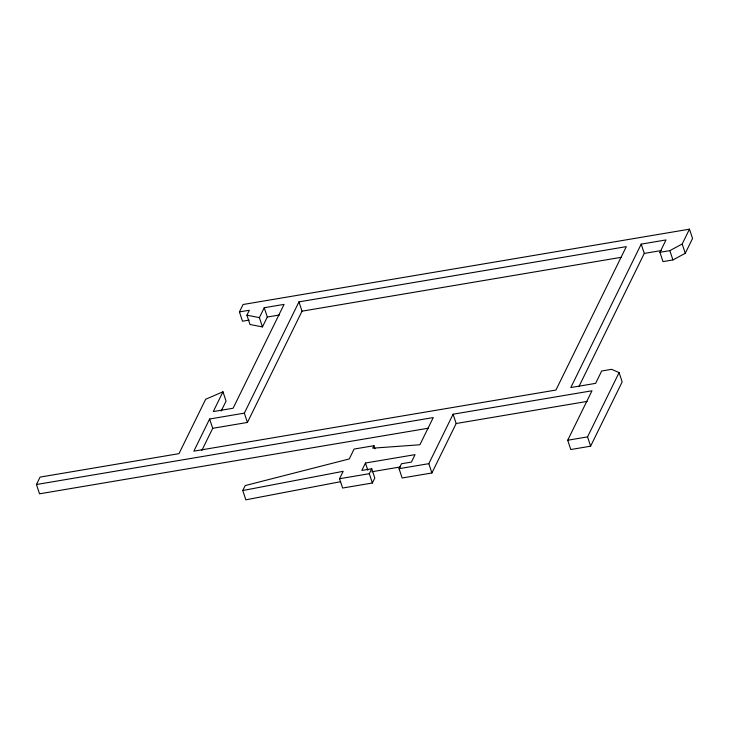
<?xml version="1.0" encoding="UTF-8"?>
<svg xmlns="http://www.w3.org/2000/svg" width="729" height="729" viewBox="0 0 729 729"><rect width="100%" height="100%" fill="white"/><g stroke="black" fill="none" stroke-linecap="round" stroke-linejoin="round"><path stroke-width="1.09" d="M428.479 428.187L39.53 493.815L36.45 484.512L40.086 477.094L178.97 453.657L205.669 399.264L222.974 391.801L226.054 401.105L221.197 411.001M249.118 320.104L242.511 321.216L239.431 311.921L243.076 304.503L689.47 229.179L692.55 238.474L685.269 253.309L672.922 259.934L662.998 261.602L659.927 252.307L665.996 239.941L641.192 244.124L570.816 387.546L595.611 383.363L601.68 370.997L611.604 369.321L619.094 372.592L622.165 381.896L590.618 446.184L570.78 449.529L567.7 440.234L591.975 390.78L453.092 414.209L428.825 463.662L431.896 472.966L402.135 477.987L399.064 468.683L401.488 463.744L411.411 462.068L415.047 454.65L365.448 463.015L361.812 470.433L371.726 468.765L374.806 478.06L372.382 483.008L342.621 488.029L339.541 478.734L343.186 471.308L242.766 490.526L245.846 499.821L340.68 481.678M222.974 391.801L213.269 411.584L233.107 408.24L284.073 304.385L264.235 307.729L267.306 317.033L262.449 326.92L250.001 324.487L246.921 315.192L249.354 310.244L239.431 311.921M244.343 413.143L209.624 419.002L193.85 451.151L555.935 390.051L626.311 246.639L298.954 301.879L244.343 413.143L247.423 422.446L212.704 428.306L201.86 450.404M262.449 326.92L259.378 317.625L264.235 307.729M247.423 422.446L302.025 311.174L298.954 301.879M242.766 490.526L245.199 485.578L349.255 458.951L354.103 449.055L373.941 445.711L374.97 448.809M373.941 445.711L372.729 448.18L419.904 444.763L433.254 417.562L36.45 484.512M372.382 483.008L369.302 473.704L371.726 468.765M431.896 472.966L456.172 423.513L453.092 414.209M578.881 386.671L644.272 253.428L641.192 244.124M590.618 446.184L587.547 436.881L619.094 372.592M659.927 252.307L669.851 250.63L682.189 244.015L689.47 229.179M267.306 317.033L279.435 314.992M302.025 311.174L621.545 257.264M644.272 253.428L661.522 250.512M456.172 423.513L587.209 401.397M371.836 471.763L400.494 466.924M339.541 478.734L369.302 473.704M399.064 468.683L428.825 463.662M567.7 440.234L587.547 436.881M246.921 315.192L259.378 317.625M682.189 244.015L685.269 253.309M669.851 250.63L672.922 259.934M365.448 463.015L367.844 470.251M209.624 419.002L212.704 428.306"/></g></svg>
